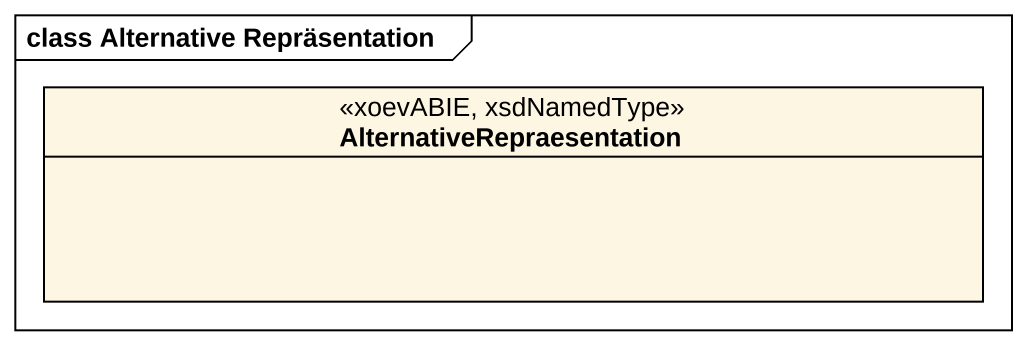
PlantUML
@startuml
mainframe class Alternative Repräsentation
hide circle
hide empty members
class AlternativeRepraesentation <<xoevABIE, xsdNamedType>>
@enduml
